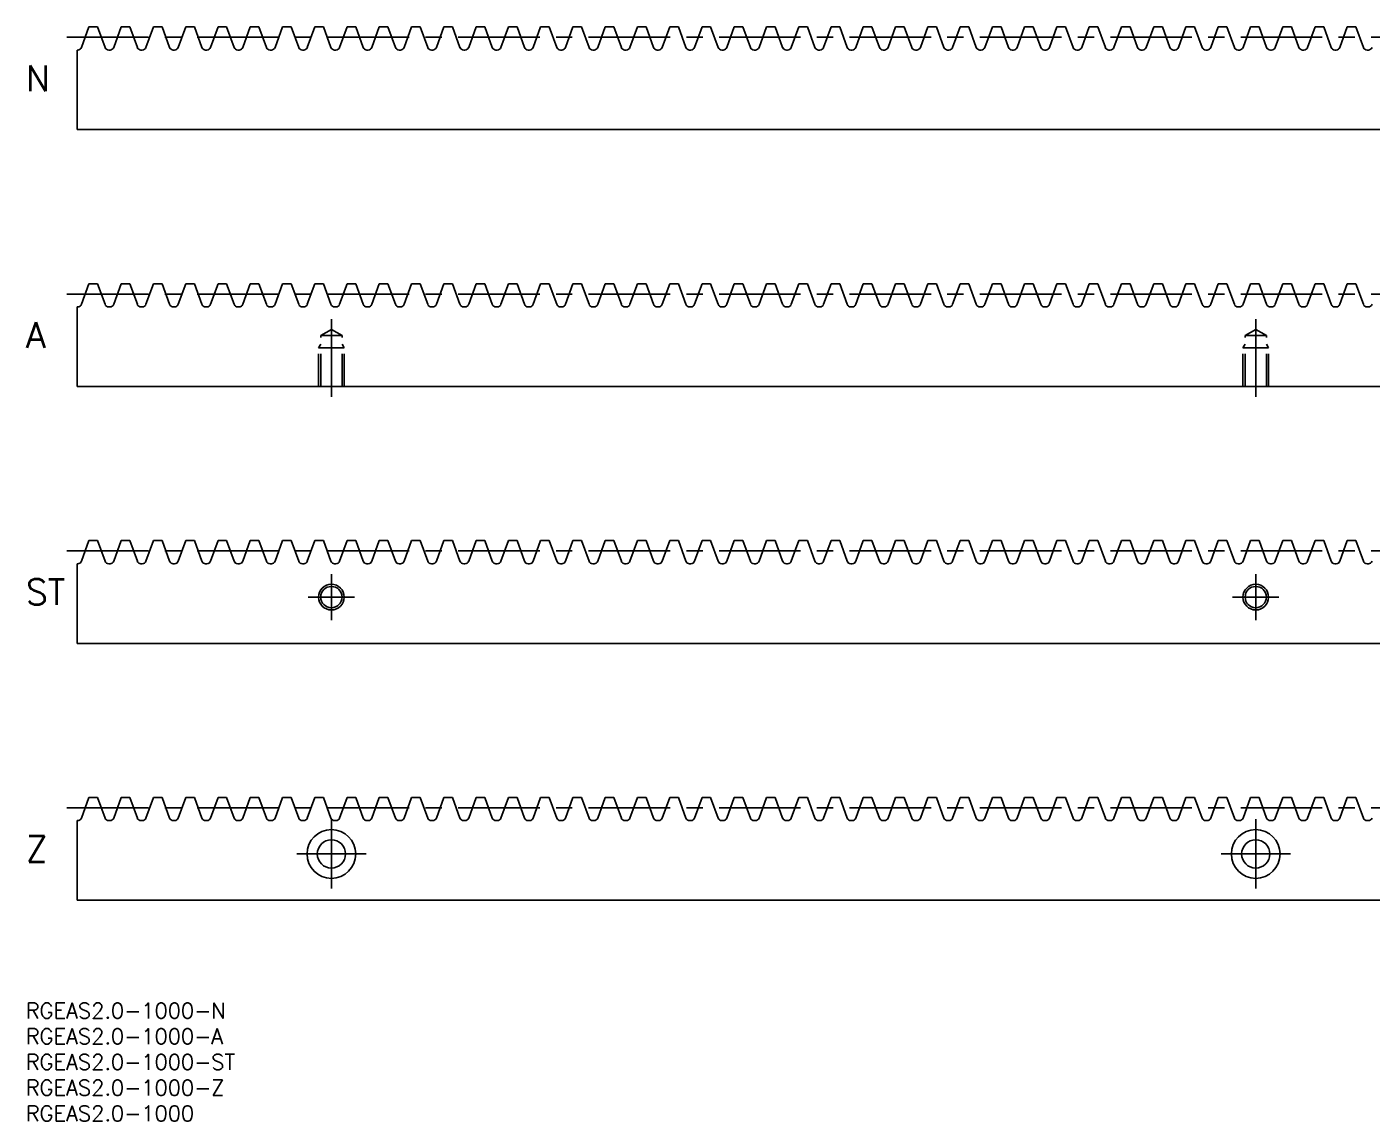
# Model space of a CAD drawing. Extents: x 0 to 1052, y -23 to 190.
# Drawn here: x 0.2 to 262.2, y -23 to 190 of the extents above; entities that cross this region are included whole.
import ezdxf

# ---------------------------------------------------------------- set-up
doc = ezdxf.new("R2010")
doc.units = 0
doc.header["$LTSCALE"] = 0.5
doc.linetypes.add('CENTER', pattern=[50.8, 31.75, -6.35, 6.35, -6.35])
doc.linetypes.add('DASHED', pattern=[19.05, 12.7, -6.35])
for name, color, linetype in [('MSM_CENTER', 1, 'CENTER'), ('MSM_CONTINUOUS', 7, 'CONTINUOUS'), ('MSM_DASHED', 4, 'DASHED'), ('MSM_NARROW', 5, 'CONTINUOUS'), ('MSM_PART_NUMBER', 7, 'CONTINUOUS')]:
    doc.layers.add(name, color=color, linetype=linetype)
doc.styles.get("Standard").update_dxf_attribs({"font": 'txt.shx', "height": 5, "bigfont": 'bigfont.shx'})

# ---------------------------------------------------------------- blocks, each defined once
blk = doc.blocks.new('*U2')
at = {"layer": 'MSM_PART_NUMBER'}
blk.add_text('RGEAS2.0-1000-N', height=3, dxfattribs=at).set_placement((0, -3))
blk = doc.blocks.new('*U3')
at = {"layer": 'MSM_PART_NUMBER'}
blk.add_text('RGEAS2.0-1000-A', height=3, dxfattribs=at).set_placement((0, -8))
blk = doc.blocks.new('*U5')
at = {"layer": 'MSM_PART_NUMBER'}
blk.add_text('Z', height=5, dxfattribs=at).set_placement((0, 27.5))
blk = doc.blocks.new('*U6')
at = {"layer": 'MSM_PART_NUMBER'}
blk.add_text('ST', height=5, dxfattribs=at).set_placement((0, 77.5))
blk = doc.blocks.new('*U7')
at = {"layer": 'MSM_PART_NUMBER'}
blk.add_text('A', height=5, dxfattribs=at).set_placement((0, 127.5))
blk = doc.blocks.new('*U8')
at = {"layer": 'MSM_PART_NUMBER'}
blk.add_text('N', height=5, dxfattribs=at).set_placement((0, 177.5))
blk = doc.blocks.new('*U9')
at = {"layer": 'MSM_PART_NUMBER'}
blk.add_text('RGEAS2.0-1000-ST', height=3, dxfattribs=at).set_placement((0, -13))
blk = doc.blocks.new('*U10')
at = {"layer": 'MSM_PART_NUMBER'}
blk.add_text('RGEAS2.0-1000-Z', height=3, dxfattribs=at).set_placement((0, -18))
blk = doc.blocks.new('*U11')
at = {"layer": 'MSM_PART_NUMBER'}
blk.add_text('RGEAS2.0-1000', height=3, dxfattribs=at).set_placement((0, -23))

msp = doc.modelspace()

# ---------------------------------------------------------------- linework, layer by layer
at = {"layer": 'MSM_CENTER'}
for p, q in [((8, 188), (1011.02, 188)), ((8, 138), (1011.02, 138)), ((59.51, 118), (59.51, 133.09)), ((239.51, 118), (239.51, 133.09)), ((8, 88), (1011.02, 88)), ((59.51, 74.5), (59.51, 83.5)), ((239.51, 74.5), (239.51, 83.5)), ((55.01, 79), (64.01, 79)), ((235.01, 79), (244.01, 79)), ((8, 38), (1011.02, 38)), ((59.51, 35.75), (59.51, 22.25)), ((239.51, 35.75), (239.51, 22.25)), ((66.26, 29), (52.76, 29)), ((246.26, 29), (232.76, 29))]:
    msp.add_line(p, q, dxfattribs=at)
at = {"layer": 'MSM_CONTINUOUS'}
for p, q in [((10.84, 186), (12.29, 190)), ((13.98, 190), (12.29, 190)), ((13.98, 190), (15.44, 186)), ((17.12, 186), (18.58, 190)), ((20.26, 190), (18.58, 190)), ((20.26, 190), (21.72, 186)), ((23.4, 186), (24.86, 190)), ((26.55, 190), (24.86, 190)), ((26.55, 190), (28, 186)), ((29.69, 186), (31.14, 190)), ((32.83, 190), (31.14, 190)), ((32.83, 190), (34.29, 186)), ((35.97, 186), (37.43, 190)), ((39.11, 190), (37.43, 190)), ((39.11, 190), (40.57, 186)), ((42.25, 186), (43.71, 190)), ((45.4, 190), (43.71, 190)), ((45.4, 190), (46.85, 186)), ((48.54, 186), (49.99, 190)), ((51.68, 190), (49.99, 190)), ((51.68, 190), (53.14, 186)), ((54.82, 186), (56.28, 190)), ((57.96, 190), (56.28, 190)), ((57.96, 190), (59.42, 186)), ((61.1, 186), (62.56, 190)), ((64.25, 190), (62.56, 190)), ((64.25, 190), (65.7, 186)), ((67.39, 186), (68.84, 190)), ((70.53, 190), (68.84, 190)), ((70.53, 190), (71.98, 186)), ((73.67, 186), (75.13, 190)), ((76.81, 190), (75.13, 190)), ((76.81, 190), (78.27, 186)), ((79.95, 186), (81.41, 190)), ((83.1, 190), (81.41, 190)), ((83.1, 190), (84.55, 186)), ((86.24, 186), (87.69, 190)), ((89.38, 190), (87.69, 190)), ((89.38, 190), (90.83, 186)), ((92.52, 186), (93.98, 190)), ((95.66, 190), (93.98, 190)), ((95.66, 190), (97.12, 186)), ((98.8, 186), (100.26, 190)), ((101.94, 190), (100.26, 190)), ((101.94, 190), (103.4, 186)), ((105.09, 186), (106.54, 190)), ((108.23, 190), (106.54, 190)), ((108.23, 190), (109.68, 186)), ((111.37, 186), (112.83, 190)), ((114.51, 190), (112.83, 190)), ((114.51, 190), (115.97, 186)), ((117.65, 186), (119.11, 190)), ((120.79, 190), (119.11, 190)), ((120.79, 190), (122.25, 186)), ((123.94, 186), (125.39, 190)), ((127.08, 190), (125.39, 190)), ((127.08, 190), (128.53, 186)), ((130.22, 186), (131.68, 190)), ((133.36, 190), (131.68, 190)), ((133.36, 190), (134.82, 186)), ((136.5, 186), (137.96, 190)), ((139.64, 190), (137.96, 190)), ((139.64, 190), (141.1, 186)), ((142.79, 186), (144.24, 190)), ((145.93, 190), (144.24, 190)), ((145.93, 190), (147.38, 186)), ((149.07, 186), (150.52, 190)), ((152.21, 190), (150.52, 190)), ((152.21, 190), (153.67, 186)), ((155.35, 186), (156.81, 190)), ((158.49, 190), (156.81, 190)), ((158.49, 190), (159.95, 186)), ((161.64, 186), (163.09, 190)), ((164.78, 190), (163.09, 190)), ((164.78, 190), (166.23, 186)), ((167.92, 186), (169.37, 190)), ((171.06, 190), (169.37, 190)), ((171.06, 190), (172.52, 186)), ((174.2, 186), (175.66, 190)), ((177.34, 190), (175.66, 190)), ((177.34, 190), (178.8, 186)), ((180.48, 186), (181.94, 190)), ((183.63, 190), (181.94, 190)), ((183.63, 190), (185.08, 186)), ((186.77, 186), (188.22, 190)), ((189.91, 190), (188.22, 190)), ((189.91, 190), (191.37, 186)), ((193.05, 186), (194.51, 190)), ((196.19, 190), (194.51, 190)), ((196.19, 190), (197.65, 186)), ((199.33, 186), (200.79, 190)), ((202.48, 190), (200.79, 190)), ((202.48, 190), (203.93, 186)), ((205.62, 186), (207.07, 190)), ((208.76, 190), (207.07, 190)), ((208.76, 190), (210.22, 186)), ((211.9, 186), (213.36, 190)), ((215.04, 190), (213.36, 190)), ((215.04, 190), (216.5, 186)), ((218.18, 186), (219.64, 190)), ((221.33, 190), (219.64, 190)), ((221.33, 190), (222.78, 186)), ((224.47, 186), (225.92, 190)), ((227.61, 190), (225.92, 190)), ((227.61, 190), (229.06, 186)), ((230.75, 186), (232.21, 190)), ((233.89, 190), (232.21, 190)), ((233.89, 190), (235.35, 186)), ((237.03, 186), (238.49, 190)), ((240.18, 190), (238.49, 190)), ((240.18, 190), (241.63, 186)), ((243.32, 186), (244.77, 190)), ((246.46, 190), (244.77, 190)), ((246.46, 190), (247.91, 186)), ((249.6, 186), (251.06, 190)), ((252.74, 190), (251.06, 190)), ((252.74, 190), (254.2, 186)), ((255.88, 186), (257.34, 190)), ((259.02, 190), (257.34, 190)), ((259.02, 190), (260.48, 186)), ((10, 185.5), (10.12, 185.5)), ((10, 185.5), (10, 170)), ((16.15, 185.5), (16.41, 185.5)), ((22.43, 185.5), (22.69, 185.5)), ((28.72, 185.5), (28.97, 185.5)), ((35, 185.5), (35.26, 185.5)), ((41.28, 185.5), (41.54, 185.5)), ((47.57, 185.5), (47.82, 185.5)), ((53.85, 185.5), (54.11, 185.5)), ((60.13, 185.5), (60.39, 185.5)), ((66.42, 185.5), (66.67, 185.5)), ((72.7, 185.5), (72.96, 185.5)), ((78.98, 185.5), (79.24, 185.5)), ((85.27, 185.5), (85.52, 185.5)), ((91.55, 185.5), (91.81, 185.5)), ((97.83, 185.5), (98.09, 185.5)), ((104.11, 185.5), (104.37, 185.5)), ((110.4, 185.5), (110.66, 185.5)), ((116.68, 185.5), (116.94, 185.5)), ((122.96, 185.5), (123.22, 185.5)), ((129.25, 185.5), (129.51, 185.5)), ((135.53, 185.5), (135.79, 185.5)), ((141.81, 185.5), (142.07, 185.5)), ((148.1, 185.5), (148.35, 185.5)), ((154.38, 185.5), (154.64, 185.5)), ((160.66, 185.5), (160.92, 185.5)), ((166.95, 185.5), (167.2, 185.5)), ((173.23, 185.5), (173.49, 185.5)), ((179.51, 185.5), (179.77, 185.5)), ((185.8, 185.5), (186.05, 185.5)), ((192.08, 185.5), (192.34, 185.5)), ((198.36, 185.5), (198.62, 185.5)), ((204.65, 185.5), (204.9, 185.5)), ((210.93, 185.5), (211.19, 185.5)), ((217.21, 185.5), (217.47, 185.5)), ((223.5, 185.5), (223.75, 185.5)), ((229.78, 185.5), (230.04, 185.5)), ((236.06, 185.5), (236.32, 185.5)), ((242.35, 185.5), (242.6, 185.5)), ((248.63, 185.5), (248.89, 185.5)), ((254.91, 185.5), (255.17, 185.5)), ((261.19, 185.5), (261.45, 185.5)), ((10, 170), (1009.02, 170)), ((10.84, 136), (12.29, 140)), ((13.98, 140), (12.29, 140)), ((13.98, 140), (15.44, 136)), ((17.12, 136), (18.58, 140)), ((20.26, 140), (18.58, 140)), ((20.26, 140), (21.72, 136)), ((23.4, 136), (24.86, 140)), ((26.55, 140), (24.86, 140)), ((26.55, 140), (28, 136)), ((29.69, 136), (31.14, 140)), ((32.83, 140), (31.14, 140)), ((32.83, 140), (34.29, 136)), ((35.97, 136), (37.43, 140)), ((39.11, 140), (37.43, 140)), ((39.11, 140), (40.57, 136)), ((42.25, 136), (43.71, 140)), ((45.4, 140), (43.71, 140)), ((45.4, 140), (46.85, 136)), ((48.54, 136), (49.99, 140)), ((51.68, 140), (49.99, 140)), ((51.68, 140), (53.14, 136)), ((54.82, 136), (56.28, 140)), ((57.96, 140), (56.28, 140)), ((57.96, 140), (59.42, 136)), ((61.1, 136), (62.56, 140)), ((64.25, 140), (62.56, 140)), ((64.25, 140), (65.7, 136)), ((67.39, 136), (68.84, 140)), ((70.53, 140), (68.84, 140)), ((70.53, 140), (71.98, 136)), ((73.67, 136), (75.13, 140)), ((76.81, 140), (75.13, 140)), ((76.81, 140), (78.27, 136)), ((79.95, 136), (81.41, 140)), ((83.1, 140), (81.41, 140)), ((83.1, 140), (84.55, 136)), ((86.24, 136), (87.69, 140)), ((89.38, 140), (87.69, 140)), ((89.38, 140), (90.83, 136)), ((92.52, 136), (93.98, 140)), ((95.66, 140), (93.98, 140)), ((95.66, 140), (97.12, 136)), ((98.8, 136), (100.26, 140)), ((101.94, 140), (100.26, 140)), ((101.94, 140), (103.4, 136)), ((105.09, 136), (106.54, 140)), ((108.23, 140), (106.54, 140)), ((108.23, 140), (109.68, 136)), ((111.37, 136), (112.83, 140)), ((114.51, 140), (112.83, 140)), ((114.51, 140), (115.97, 136)), ((117.65, 136), (119.11, 140)), ((120.79, 140), (119.11, 140)), ((120.79, 140), (122.25, 136)), ((123.94, 136), (125.39, 140)), ((127.08, 140), (125.39, 140)), ((127.08, 140), (128.53, 136)), ((130.22, 136), (131.68, 140)), ((133.36, 140), (131.68, 140)), ((133.36, 140), (134.82, 136)), ((136.5, 136), (137.96, 140)), ((139.64, 140), (137.96, 140)), ((139.64, 140), (141.1, 136)), ((142.79, 136), (144.24, 140)), ((145.93, 140), (144.24, 140)), ((145.93, 140), (147.38, 136)), ((149.07, 136), (150.52, 140)), ((152.21, 140), (150.52, 140)), ((152.21, 140), (153.67, 136)), ((155.35, 136), (156.81, 140)), ((158.49, 140), (156.81, 140)), ((158.49, 140), (159.95, 136)), ((161.64, 136), (163.09, 140)), ((164.78, 140), (163.09, 140)), ((164.78, 140), (166.23, 136)), ((167.92, 136), (169.37, 140)), ((171.06, 140), (169.37, 140)), ((171.06, 140), (172.52, 136)), ((174.2, 136), (175.66, 140)), ((177.34, 140), (175.66, 140)), ((177.34, 140), (178.8, 136)), ((180.48, 136), (181.94, 140)), ((183.63, 140), (181.94, 140)), ((183.63, 140), (185.08, 136)), ((186.77, 136), (188.22, 140)), ((189.91, 140), (188.22, 140)), ((189.91, 140), (191.37, 136)), ((193.05, 136), (194.51, 140)), ((196.19, 140), (194.51, 140)), ((196.19, 140), (197.65, 136)), ((199.33, 136), (200.79, 140)), ((202.48, 140), (200.79, 140)), ((202.48, 140), (203.93, 136)), ((205.62, 136), (207.07, 140)), ((208.76, 140), (207.07, 140)), ((208.76, 140), (210.22, 136)), ((211.9, 136), (213.36, 140)), ((215.04, 140), (213.36, 140)), ((215.04, 140), (216.5, 136)), ((218.18, 136), (219.64, 140)), ((221.33, 140), (219.64, 140)), ((221.33, 140), (222.78, 136)), ((224.47, 136), (225.92, 140)), ((227.61, 140), (225.92, 140)), ((227.61, 140), (229.06, 136)), ((230.75, 136), (232.21, 140)), ((233.89, 140), (232.21, 140)), ((233.89, 140), (235.35, 136)), ((237.03, 136), (238.49, 140)), ((240.18, 140), (238.49, 140)), ((240.18, 140), (241.63, 136)), ((243.32, 136), (244.77, 140)), ((246.46, 140), (244.77, 140)), ((246.46, 140), (247.91, 136)), ((249.6, 136), (251.06, 140)), ((252.74, 140), (251.06, 140)), ((252.74, 140), (254.2, 136)), ((255.88, 136), (257.34, 140)), ((259.02, 140), (257.34, 140)), ((259.02, 140), (260.48, 136)), ((10, 135.5), (10.12, 135.5)), ((10, 135.5), (10, 120)), ((16.15, 135.5), (16.41, 135.5)), ((22.43, 135.5), (22.69, 135.5)), ((28.72, 135.5), (28.97, 135.5)), ((35, 135.5), (35.26, 135.5)), ((41.28, 135.5), (41.54, 135.5)), ((47.57, 135.5), (47.82, 135.5)), ((53.85, 135.5), (54.11, 135.5)), ((60.13, 135.5), (60.39, 135.5)), ((66.42, 135.5), (66.67, 135.5)), ((72.7, 135.5), (72.96, 135.5)), ((78.98, 135.5), (79.24, 135.5)), ((85.27, 135.5), (85.52, 135.5)), ((91.55, 135.5), (91.81, 135.5)), ((97.83, 135.5), (98.09, 135.5)), ((104.11, 135.5), (104.37, 135.5)), ((110.4, 135.5), (110.66, 135.5)), ((116.68, 135.5), (116.94, 135.5)), ((122.96, 135.5), (123.22, 135.5)), ((129.25, 135.5), (129.51, 135.5)), ((135.53, 135.5), (135.79, 135.5)), ((141.81, 135.5), (142.07, 135.5)), ((148.1, 135.5), (148.35, 135.5)), ((154.38, 135.5), (154.64, 135.5)), ((160.66, 135.5), (160.92, 135.5)), ((166.95, 135.5), (167.2, 135.5)), ((173.23, 135.5), (173.49, 135.5)), ((179.51, 135.5), (179.77, 135.5)), ((185.8, 135.5), (186.05, 135.5)), ((192.08, 135.5), (192.34, 135.5)), ((198.36, 135.5), (198.62, 135.5)), ((204.65, 135.5), (204.9, 135.5)), ((210.93, 135.5), (211.19, 135.5)), ((217.21, 135.5), (217.47, 135.5)), ((223.5, 135.5), (223.75, 135.5)), ((229.78, 135.5), (230.04, 135.5)), ((236.06, 135.5), (236.32, 135.5)), ((242.35, 135.5), (242.6, 135.5)), ((248.63, 135.5), (248.89, 135.5)), ((254.91, 135.5), (255.17, 135.5)), ((261.19, 135.5), (261.45, 135.5)), ((10, 120), (1009.02, 120)), ((10.84, 86), (12.29, 90)), ((13.98, 90), (12.29, 90)), ((13.98, 90), (15.44, 86)), ((17.12, 86), (18.58, 90)), ((20.26, 90), (18.58, 90)), ((20.26, 90), (21.72, 86)), ((23.4, 86), (24.86, 90)), ((26.55, 90), (24.86, 90)), ((26.55, 90), (28, 86)), ((29.69, 86), (31.14, 90)), ((32.83, 90), (31.14, 90)), ((32.83, 90), (34.29, 86)), ((35.97, 86), (37.43, 90)), ((39.11, 90), (37.43, 90)), ((39.11, 90), (40.57, 86)), ((42.25, 86), (43.71, 90)), ((45.4, 90), (43.71, 90)), ((45.4, 90), (46.85, 86)), ((48.54, 86), (49.99, 90)), ((51.68, 90), (49.99, 90)), ((51.68, 90), (53.14, 86)), ((54.82, 86), (56.28, 90)), ((57.96, 90), (56.28, 90)), ((57.96, 90), (59.42, 86)), ((61.1, 86), (62.56, 90)), ((64.25, 90), (62.56, 90)), ((64.25, 90), (65.7, 86)), ((67.39, 86), (68.84, 90)), ((70.53, 90), (68.84, 90)), ((70.53, 90), (71.98, 86)), ((73.67, 86), (75.13, 90)), ((76.81, 90), (75.13, 90)), ((76.81, 90), (78.27, 86)), ((79.95, 86), (81.41, 90)), ((83.1, 90), (81.41, 90)), ((83.1, 90), (84.55, 86)), ((86.24, 86), (87.69, 90)), ((89.38, 90), (87.69, 90)), ((89.38, 90), (90.83, 86)), ((92.52, 86), (93.98, 90)), ((95.66, 90), (93.98, 90)), ((95.66, 90), (97.12, 86)), ((98.8, 86), (100.26, 90)), ((101.94, 90), (100.26, 90)), ((101.94, 90), (103.4, 86)), ((105.09, 86), (106.54, 90)), ((108.23, 90), (106.54, 90)), ((108.23, 90), (109.68, 86)), ((111.37, 86), (112.83, 90)), ((114.51, 90), (112.83, 90)), ((114.51, 90), (115.97, 86)), ((117.65, 86), (119.11, 90)), ((120.79, 90), (119.11, 90)), ((120.79, 90), (122.25, 86)), ((123.94, 86), (125.39, 90)), ((127.08, 90), (125.39, 90)), ((127.08, 90), (128.53, 86)), ((130.22, 86), (131.68, 90)), ((133.36, 90), (131.68, 90)), ((133.36, 90), (134.82, 86)), ((136.5, 86), (137.96, 90)), ((139.64, 90), (137.96, 90)), ((139.64, 90), (141.1, 86)), ((142.79, 86), (144.24, 90)), ((145.93, 90), (144.24, 90)), ((145.93, 90), (147.38, 86)), ((149.07, 86), (150.52, 90)), ((152.21, 90), (150.52, 90)), ((152.21, 90), (153.67, 86)), ((155.35, 86), (156.81, 90)), ((158.49, 90), (156.81, 90)), ((158.49, 90), (159.95, 86)), ((161.64, 86), (163.09, 90)), ((164.78, 90), (163.09, 90)), ((164.78, 90), (166.23, 86)), ((167.92, 86), (169.37, 90)), ((171.06, 90), (169.37, 90)), ((171.06, 90), (172.52, 86)), ((174.2, 86), (175.66, 90)), ((177.34, 90), (175.66, 90)), ((177.34, 90), (178.8, 86)), ((180.48, 86), (181.94, 90)), ((183.63, 90), (181.94, 90)), ((183.63, 90), (185.08, 86)), ((186.77, 86), (188.22, 90)), ((189.91, 90), (188.22, 90)), ((189.91, 90), (191.37, 86)), ((193.05, 86), (194.51, 90)), ((196.19, 90), (194.51, 90)), ((196.19, 90), (197.65, 86)), ((199.33, 86), (200.79, 90)), ((202.48, 90), (200.79, 90)), ((202.48, 90), (203.93, 86)), ((205.62, 86), (207.07, 90)), ((208.76, 90), (207.07, 90)), ((208.76, 90), (210.22, 86)), ((211.9, 86), (213.36, 90)), ((215.04, 90), (213.36, 90)), ((215.04, 90), (216.5, 86)), ((218.18, 86), (219.64, 90)), ((221.33, 90), (219.64, 90)), ((221.33, 90), (222.78, 86)), ((224.47, 86), (225.92, 90)), ((227.61, 90), (225.92, 90)), ((227.61, 90), (229.06, 86)), ((230.75, 86), (232.21, 90)), ((233.89, 90), (232.21, 90)), ((233.89, 90), (235.35, 86)), ((237.03, 86), (238.49, 90)), ((240.18, 90), (238.49, 90)), ((240.18, 90), (241.63, 86)), ((243.32, 86), (244.77, 90)), ((246.46, 90), (244.77, 90)), ((246.46, 90), (247.91, 86)), ((249.6, 86), (251.06, 90)), ((252.74, 90), (251.06, 90)), ((252.74, 90), (254.2, 86)), ((255.88, 86), (257.34, 90)), ((259.02, 90), (257.34, 90)), ((259.02, 90), (260.48, 86)), ((10, 85.5), (10.12, 85.5)), ((10, 85.5), (10, 70)), ((16.15, 85.5), (16.41, 85.5)), ((22.43, 85.5), (22.69, 85.5)), ((28.72, 85.5), (28.97, 85.5)), ((35, 85.5), (35.26, 85.5)), ((41.28, 85.5), (41.54, 85.5)), ((47.57, 85.5), (47.82, 85.5)), ((53.85, 85.5), (54.11, 85.5)), ((60.13, 85.5), (60.39, 85.5)), ((66.42, 85.5), (66.67, 85.5)), ((72.7, 85.5), (72.96, 85.5)), ((78.98, 85.5), (79.24, 85.5)), ((85.27, 85.5), (85.52, 85.5)), ((91.55, 85.5), (91.81, 85.5)), ((97.83, 85.5), (98.09, 85.5)), ((104.11, 85.5), (104.37, 85.5)), ((110.4, 85.5), (110.66, 85.5)), ((116.68, 85.5), (116.94, 85.5)), ((122.96, 85.5), (123.22, 85.5)), ((129.25, 85.5), (129.51, 85.5)), ((135.53, 85.5), (135.79, 85.5)), ((141.81, 85.5), (142.07, 85.5)), ((148.1, 85.5), (148.35, 85.5)), ((154.38, 85.5), (154.64, 85.5)), ((160.66, 85.5), (160.92, 85.5)), ((166.95, 85.5), (167.2, 85.5)), ((173.23, 85.5), (173.49, 85.5)), ((179.51, 85.5), (179.77, 85.5)), ((185.8, 85.5), (186.05, 85.5)), ((192.08, 85.5), (192.34, 85.5)), ((198.36, 85.5), (198.62, 85.5)), ((204.65, 85.5), (204.9, 85.5)), ((210.93, 85.5), (211.19, 85.5)), ((217.21, 85.5), (217.47, 85.5)), ((223.5, 85.5), (223.75, 85.5)), ((229.78, 85.5), (230.04, 85.5)), ((236.06, 85.5), (236.32, 85.5)), ((242.35, 85.5), (242.6, 85.5)), ((248.63, 85.5), (248.89, 85.5)), ((254.91, 85.5), (255.17, 85.5)), ((261.19, 85.5), (261.45, 85.5)), ((10, 70), (1009.02, 70)), ((10.84, 36), (12.29, 40)), ((13.98, 40), (12.29, 40)), ((13.98, 40), (15.44, 36)), ((17.12, 36), (18.58, 40)), ((20.26, 40), (18.58, 40)), ((20.26, 40), (21.72, 36)), ((23.4, 36), (24.86, 40)), ((26.55, 40), (24.86, 40)), ((26.55, 40), (28, 36)), ((29.69, 36), (31.14, 40)), ((32.83, 40), (31.14, 40)), ((32.83, 40), (34.29, 36)), ((35.97, 36), (37.43, 40)), ((39.11, 40), (37.43, 40)), ((39.11, 40), (40.57, 36)), ((42.25, 36), (43.71, 40)), ((45.4, 40), (43.71, 40)), ((45.4, 40), (46.85, 36)), ((48.54, 36), (49.99, 40)), ((51.68, 40), (49.99, 40)), ((51.68, 40), (53.14, 36)), ((54.82, 36), (56.28, 40)), ((57.96, 40), (56.28, 40)), ((57.96, 40), (59.42, 36)), ((61.1, 36), (62.56, 40)), ((64.25, 40), (62.56, 40)), ((64.25, 40), (65.7, 36)), ((67.39, 36), (68.84, 40)), ((70.53, 40), (68.84, 40)), ((70.53, 40), (71.98, 36)), ((73.67, 36), (75.13, 40)), ((76.81, 40), (75.13, 40)), ((76.81, 40), (78.27, 36)), ((79.95, 36), (81.41, 40)), ((83.1, 40), (81.41, 40)), ((83.1, 40), (84.55, 36)), ((86.24, 36), (87.69, 40)), ((89.38, 40), (87.69, 40)), ((89.38, 40), (90.83, 36)), ((92.52, 36), (93.98, 40)), ((95.66, 40), (93.98, 40)), ((95.66, 40), (97.12, 36)), ((98.8, 36), (100.26, 40)), ((101.94, 40), (100.26, 40)), ((101.94, 40), (103.4, 36)), ((105.09, 36), (106.54, 40)), ((108.23, 40), (106.54, 40)), ((108.23, 40), (109.68, 36)), ((111.37, 36), (112.83, 40)), ((114.51, 40), (112.83, 40)), ((114.51, 40), (115.97, 36)), ((117.65, 36), (119.11, 40)), ((120.79, 40), (119.11, 40)), ((120.79, 40), (122.25, 36)), ((123.94, 36), (125.39, 40)), ((127.08, 40), (125.39, 40)), ((127.08, 40), (128.53, 36)), ((130.22, 36), (131.68, 40)), ((133.36, 40), (131.68, 40)), ((133.36, 40), (134.82, 36)), ((136.5, 36), (137.96, 40)), ((139.64, 40), (137.96, 40)), ((139.64, 40), (141.1, 36)), ((142.79, 36), (144.24, 40)), ((145.93, 40), (144.24, 40)), ((145.93, 40), (147.38, 36)), ((149.07, 36), (150.52, 40)), ((152.21, 40), (150.52, 40)), ((152.21, 40), (153.67, 36)), ((155.35, 36), (156.81, 40)), ((158.49, 40), (156.81, 40)), ((158.49, 40), (159.95, 36)), ((161.64, 36), (163.09, 40)), ((164.78, 40), (163.09, 40)), ((164.78, 40), (166.23, 36)), ((167.92, 36), (169.37, 40)), ((171.06, 40), (169.37, 40)), ((171.06, 40), (172.52, 36)), ((174.2, 36), (175.66, 40)), ((177.34, 40), (175.66, 40)), ((177.34, 40), (178.8, 36)), ((180.48, 36), (181.94, 40)), ((183.63, 40), (181.94, 40)), ((183.63, 40), (185.08, 36)), ((186.77, 36), (188.22, 40)), ((189.91, 40), (188.22, 40)), ((189.91, 40), (191.37, 36)), ((193.05, 36), (194.51, 40)), ((196.19, 40), (194.51, 40)), ((196.19, 40), (197.65, 36)), ((199.33, 36), (200.79, 40)), ((202.48, 40), (200.79, 40)), ((202.48, 40), (203.93, 36)), ((205.62, 36), (207.07, 40)), ((208.76, 40), (207.07, 40)), ((208.76, 40), (210.22, 36)), ((211.9, 36), (213.36, 40)), ((215.04, 40), (213.36, 40)), ((215.04, 40), (216.5, 36)), ((218.18, 36), (219.64, 40)), ((221.33, 40), (219.64, 40)), ((221.33, 40), (222.78, 36)), ((224.47, 36), (225.92, 40)), ((227.61, 40), (225.92, 40)), ((227.61, 40), (229.06, 36)), ((230.75, 36), (232.21, 40)), ((233.89, 40), (232.21, 40)), ((233.89, 40), (235.35, 36)), ((237.03, 36), (238.49, 40)), ((240.18, 40), (238.49, 40)), ((240.18, 40), (241.63, 36)), ((243.32, 36), (244.77, 40)), ((246.46, 40), (244.77, 40)), ((246.46, 40), (247.91, 36)), ((249.6, 36), (251.06, 40)), ((252.74, 40), (251.06, 40)), ((252.74, 40), (254.2, 36)), ((255.88, 36), (257.34, 40)), ((259.02, 40), (257.34, 40)), ((259.02, 40), (260.48, 36)), ((10, 35.5), (10.12, 35.5)), ((10, 35.5), (10, 20)), ((16.15, 35.5), (16.41, 35.5)), ((22.43, 35.5), (22.69, 35.5)), ((28.72, 35.5), (28.97, 35.5)), ((35, 35.5), (35.26, 35.5)), ((41.28, 35.5), (41.54, 35.5)), ((47.57, 35.5), (47.82, 35.5)), ((53.85, 35.5), (54.11, 35.5)), ((60.13, 35.5), (60.39, 35.5)), ((66.42, 35.5), (66.67, 35.5)), ((72.7, 35.5), (72.96, 35.5)), ((78.98, 35.5), (79.24, 35.5)), ((85.27, 35.5), (85.52, 35.5)), ((91.55, 35.5), (91.81, 35.5)), ((97.83, 35.5), (98.09, 35.5)), ((104.11, 35.5), (104.37, 35.5)), ((110.4, 35.5), (110.66, 35.5)), ((116.68, 35.5), (116.94, 35.5)), ((122.96, 35.5), (123.22, 35.5)), ((129.25, 35.5), (129.51, 35.5)), ((135.53, 35.5), (135.79, 35.5)), ((141.81, 35.5), (142.07, 35.5)), ((148.1, 35.5), (148.35, 35.5)), ((154.38, 35.5), (154.64, 35.5)), ((160.66, 35.5), (160.92, 35.5)), ((166.95, 35.5), (167.2, 35.5)), ((173.23, 35.5), (173.49, 35.5)), ((179.51, 35.5), (179.77, 35.5)), ((185.8, 35.5), (186.05, 35.5)), ((192.08, 35.5), (192.34, 35.5)), ((198.36, 35.5), (198.62, 35.5)), ((204.65, 35.5), (204.9, 35.5)), ((210.93, 35.5), (211.19, 35.5)), ((217.21, 35.5), (217.47, 35.5)), ((223.5, 35.5), (223.75, 35.5)), ((229.78, 35.5), (230.04, 35.5)), ((236.06, 35.5), (236.32, 35.5)), ((242.35, 35.5), (242.6, 35.5)), ((248.63, 35.5), (248.89, 35.5)), ((254.91, 35.5), (255.17, 35.5)), ((261.19, 35.5), (261.45, 35.5)), ((10, 20), (1009.02, 20))]:
    msp.add_line(p, q, dxfattribs=at)
for centre, radius in [((59.51, 79), 2.07), ((239.51, 79), 2.07), ((59.51, 29), 4.75), ((59.51, 29), 2.75), ((239.51, 29), 4.75), ((239.51, 29), 2.75)]:
    msp.add_circle(centre, radius, dxfattribs=at)
for centre, start, end in [((10.12, 186.26), 270, 340), ((16.15, 186.26), 200, 270), ((16.41, 186.26), 270, 340), ((22.43, 186.26), 200, 270), ((22.69, 186.26), 270, 340), ((28.72, 186.26), 200, 270), ((28.97, 186.26), 270, 340), ((35, 186.26), 200, 270), ((35.26, 186.26), 270, 340), ((41.28, 186.26), 200, 270), ((41.54, 186.26), 270, 340), ((47.57, 186.26), 200, 270), ((47.82, 186.26), 270, 340), ((53.85, 186.26), 200, 270), ((54.11, 186.26), 270, 340), ((60.13, 186.26), 200, 270), ((60.39, 186.26), 270, 340), ((66.42, 186.26), 200, 270), ((66.67, 186.26), 270, 340), ((72.7, 186.26), 200, 270), ((72.96, 186.26), 270, 340), ((78.98, 186.26), 200, 270), ((79.24, 186.26), 270, 340), ((85.27, 186.26), 200, 270), ((85.52, 186.26), 270, 340), ((91.55, 186.26), 200, 270), ((91.81, 186.26), 270, 340), ((97.83, 186.26), 200, 270), ((98.09, 186.26), 270, 340), ((104.11, 186.26), 200, 270), ((104.37, 186.26), 270, 340), ((110.4, 186.26), 200, 270), ((110.66, 186.26), 270, 340), ((116.68, 186.26), 200, 270), ((116.94, 186.26), 270, 340), ((122.96, 186.26), 200, 270), ((123.22, 186.26), 270, 340), ((129.25, 186.26), 200, 270), ((129.51, 186.26), 270, 340), ((135.53, 186.26), 200, 270), ((135.79, 186.26), 270, 340), ((141.81, 186.26), 200, 270), ((142.07, 186.26), 270, 340), ((148.1, 186.26), 200, 270), ((148.35, 186.26), 270, 340), ((154.38, 186.26), 200, 270), ((154.64, 186.26), 270, 340), ((160.66, 186.26), 200, 270), ((160.92, 186.26), 270, 340), ((166.95, 186.26), 200, 270), ((167.2, 186.26), 270, 340), ((173.23, 186.26), 200, 270), ((173.49, 186.26), 270, 340), ((179.51, 186.26), 200, 270), ((179.77, 186.26), 270, 340), ((185.8, 186.26), 200, 270), ((186.05, 186.26), 270, 340), ((192.08, 186.26), 200, 270), ((192.34, 186.26), 270, 340), ((198.36, 186.26), 200, 270), ((198.62, 186.26), 270, 340), ((204.65, 186.26), 200, 270), ((204.9, 186.26), 270, 340), ((210.93, 186.26), 200, 270), ((211.19, 186.26), 270, 340), ((217.21, 186.26), 200, 270), ((217.47, 186.26), 270, 340), ((223.5, 186.26), 200, 270), ((223.75, 186.26), 270, 340), ((229.78, 186.26), 200, 270), ((230.04, 186.26), 270, 340), ((236.06, 186.26), 200, 270), ((236.32, 186.26), 270, 340), ((242.35, 186.26), 200, 270), ((242.6, 186.26), 270, 340), ((248.63, 186.26), 200, 270), ((248.89, 186.26), 270, 340), ((254.91, 186.26), 200, 270), ((255.17, 186.26), 270, 340), ((261.19, 186.26), 200, 270), ((261.45, 186.26), 270, 340), ((10.12, 136.26), 270, 340), ((16.15, 136.26), 200, 270), ((16.41, 136.26), 270, 340), ((22.43, 136.26), 200, 270), ((22.69, 136.26), 270, 340), ((28.72, 136.26), 200, 270), ((28.97, 136.26), 270, 340), ((35, 136.26), 200, 270), ((35.26, 136.26), 270, 340), ((41.28, 136.26), 200, 270), ((41.54, 136.26), 270, 340), ((47.57, 136.26), 200, 270), ((47.82, 136.26), 270, 340), ((53.85, 136.26), 200, 270), ((54.11, 136.26), 270, 340), ((60.13, 136.26), 200, 270), ((60.39, 136.26), 270, 340), ((66.42, 136.26), 200, 270), ((66.67, 136.26), 270, 340), ((72.7, 136.26), 200, 270), ((72.96, 136.26), 270, 340), ((78.98, 136.26), 200, 270), ((79.24, 136.26), 270, 340), ((85.27, 136.26), 200, 270), ((85.52, 136.26), 270, 340), ((91.55, 136.26), 200, 270), ((91.81, 136.26), 270, 340), ((97.83, 136.26), 200, 270), ((98.09, 136.26), 270, 340), ((104.11, 136.26), 200, 270), ((104.37, 136.26), 270, 340), ((110.4, 136.26), 200, 270), ((110.66, 136.26), 270, 340), ((116.68, 136.26), 200, 270), ((116.94, 136.26), 270, 340), ((122.96, 136.26), 200, 270), ((123.22, 136.26), 270, 340), ((129.25, 136.26), 200, 270), ((129.51, 136.26), 270, 340), ((135.53, 136.26), 200, 270), ((135.79, 136.26), 270, 340), ((141.81, 136.26), 200, 270), ((142.07, 136.26), 270, 340), ((148.1, 136.26), 200, 270), ((148.35, 136.26), 270, 340), ((154.38, 136.26), 200, 270), ((154.64, 136.26), 270, 340), ((160.66, 136.26), 200, 270), ((160.92, 136.26), 270, 340), ((166.95, 136.26), 200, 270), ((167.2, 136.26), 270, 340), ((173.23, 136.26), 200, 270), ((173.49, 136.26), 270, 340), ((179.51, 136.26), 200, 270), ((179.77, 136.26), 270, 340), ((185.8, 136.26), 200, 270), ((186.05, 136.26), 270, 340), ((192.08, 136.26), 200, 270), ((192.34, 136.26), 270, 340), ((198.36, 136.26), 200, 270), ((198.62, 136.26), 270, 340), ((204.65, 136.26), 200, 270), ((204.9, 136.26), 270, 340), ((210.93, 136.26), 200, 270), ((211.19, 136.26), 270, 340), ((217.21, 136.26), 200, 270), ((217.47, 136.26), 270, 340), ((223.5, 136.26), 200, 270), ((223.75, 136.26), 270, 340), ((229.78, 136.26), 200, 270), ((230.04, 136.26), 270, 340), ((236.06, 136.26), 200, 270), ((236.32, 136.26), 270, 340), ((242.35, 136.26), 200, 270), ((242.6, 136.26), 270, 340), ((248.63, 136.26), 200, 270), ((248.89, 136.26), 270, 340), ((254.91, 136.26), 200, 270), ((255.17, 136.26), 270, 340), ((261.19, 136.26), 200, 270), ((261.45, 136.26), 270, 340), ((10.12, 86.26), 270, 340), ((16.15, 86.26), 200, 270), ((16.41, 86.26), 270, 340), ((22.43, 86.26), 200, 270), ((22.69, 86.26), 270, 340), ((28.72, 86.26), 200, 270), ((28.97, 86.26), 270, 340), ((35, 86.26), 200, 270), ((35.26, 86.26), 270, 340), ((41.28, 86.26), 200, 270), ((41.54, 86.26), 270, 340), ((47.57, 86.26), 200, 270), ((47.82, 86.26), 270, 340), ((53.85, 86.26), 200, 270), ((54.11, 86.26), 270, 340), ((60.13, 86.26), 200, 270), ((60.39, 86.26), 270, 340), ((66.42, 86.26), 200, 270), ((66.67, 86.26), 270, 340), ((72.7, 86.26), 200, 270), ((72.96, 86.26), 270, 340), ((78.98, 86.26), 200, 270), ((79.24, 86.26), 270, 340), ((85.27, 86.26), 200, 270), ((85.52, 86.26), 270, 340), ((91.55, 86.26), 200, 270), ((91.81, 86.26), 270, 340), ((97.83, 86.26), 200, 270), ((98.09, 86.26), 270, 340), ((104.11, 86.26), 200, 270), ((104.37, 86.26), 270, 340), ((110.4, 86.26), 200, 270), ((110.66, 86.26), 270, 340), ((116.68, 86.26), 200, 270), ((116.94, 86.26), 270, 340), ((122.96, 86.26), 200, 270), ((123.22, 86.26), 270, 340), ((129.25, 86.26), 200, 270), ((129.51, 86.26), 270, 340), ((135.53, 86.26), 200, 270), ((135.79, 86.26), 270, 340), ((141.81, 86.26), 200, 270), ((142.07, 86.26), 270, 340), ((148.1, 86.26), 200, 270), ((148.35, 86.26), 270, 340), ((154.38, 86.26), 200, 270), ((154.64, 86.26), 270, 340), ((160.66, 86.26), 200, 270), ((160.92, 86.26), 270, 340), ((166.95, 86.26), 200, 270), ((167.2, 86.26), 270, 340), ((173.23, 86.26), 200, 270), ((173.49, 86.26), 270, 340), ((179.51, 86.26), 200, 270), ((179.77, 86.26), 270, 340), ((185.8, 86.26), 200, 270), ((186.05, 86.26), 270, 340), ((192.08, 86.26), 200, 270), ((192.34, 86.26), 270, 340), ((198.36, 86.26), 200, 270), ((198.62, 86.26), 270, 340), ((204.65, 86.26), 200, 270), ((204.9, 86.26), 270, 340), ((210.93, 86.26), 200, 270), ((211.19, 86.26), 270, 340), ((217.21, 86.26), 200, 270), ((217.47, 86.26), 270, 340), ((223.5, 86.26), 200, 270), ((223.75, 86.26), 270, 340), ((229.78, 86.26), 200, 270), ((230.04, 86.26), 270, 340), ((236.06, 86.26), 200, 270), ((236.32, 86.26), 270, 340), ((242.35, 86.26), 200, 270), ((242.6, 86.26), 270, 340), ((248.63, 86.26), 200, 270), ((248.89, 86.26), 270, 340), ((254.91, 86.26), 200, 270), ((255.17, 86.26), 270, 340), ((261.19, 86.26), 200, 270), ((261.45, 86.26), 270, 340), ((10.12, 36.26), 270, 340), ((16.15, 36.26), 200, 270), ((16.41, 36.26), 270, 340), ((22.43, 36.26), 200, 270), ((22.69, 36.26), 270, 340), ((28.72, 36.26), 200, 270), ((28.97, 36.26), 270, 340), ((35, 36.26), 200, 270), ((35.26, 36.26), 270, 340), ((41.28, 36.26), 200, 270), ((41.54, 36.26), 270, 340), ((47.57, 36.26), 200, 270), ((47.82, 36.26), 270, 340), ((53.85, 36.26), 200, 270), ((54.11, 36.26), 270, 340), ((60.13, 36.26), 200, 270), ((60.39, 36.26), 270, 340), ((66.42, 36.26), 200, 270), ((66.67, 36.26), 270, 340), ((72.7, 36.26), 200, 270), ((72.96, 36.26), 270, 340), ((78.98, 36.26), 200, 270), ((79.24, 36.26), 270, 340), ((85.27, 36.26), 200, 270), ((85.52, 36.26), 270, 340), ((91.55, 36.26), 200, 270), ((91.81, 36.26), 270, 340), ((97.83, 36.26), 200, 270), ((98.09, 36.26), 270, 340), ((104.11, 36.26), 200, 270), ((104.37, 36.26), 270, 340), ((110.4, 36.26), 200, 270), ((110.66, 36.26), 270, 340), ((116.68, 36.26), 200, 270), ((116.94, 36.26), 270, 340), ((122.96, 36.26), 200, 270), ((123.22, 36.26), 270, 340), ((129.25, 36.26), 200, 270), ((129.51, 36.26), 270, 340), ((135.53, 36.26), 200, 270), ((135.79, 36.26), 270, 340), ((141.81, 36.26), 200, 270), ((142.07, 36.26), 270, 340), ((148.1, 36.26), 200, 270), ((148.35, 36.26), 270, 340), ((154.38, 36.26), 200, 270), ((154.64, 36.26), 270, 340), ((160.66, 36.26), 200, 270), ((160.92, 36.26), 270, 340), ((166.95, 36.26), 200, 270), ((167.2, 36.26), 270, 340), ((173.23, 36.26), 200, 270), ((173.49, 36.26), 270, 340), ((179.51, 36.26), 200, 270), ((179.77, 36.26), 270, 340), ((185.8, 36.26), 200, 270), ((186.05, 36.26), 270, 340), ((192.08, 36.26), 200, 270), ((192.34, 36.26), 270, 340), ((198.36, 36.26), 200, 270), ((198.62, 36.26), 270, 340), ((204.65, 36.26), 200, 270), ((204.9, 36.26), 270, 340), ((210.93, 36.26), 200, 270), ((211.19, 36.26), 270, 340), ((217.21, 36.26), 200, 270), ((217.47, 36.26), 270, 340), ((223.5, 36.26), 200, 270), ((223.75, 36.26), 270, 340), ((229.78, 36.26), 200, 270), ((230.04, 36.26), 270, 340), ((236.06, 36.26), 200, 270), ((236.32, 36.26), 270, 340), ((242.35, 36.26), 200, 270), ((242.6, 36.26), 270, 340), ((248.63, 36.26), 200, 270), ((248.89, 36.26), 270, 340), ((254.91, 36.26), 200, 270), ((255.17, 36.26), 270, 340), ((261.19, 36.26), 200, 270), ((261.45, 36.26), 270, 340)]:
    msp.add_arc(centre, 0.76, start, end, dxfattribs=at)
at = {"layer": 'MSM_DASHED'}
for p, q in [((57.44, 129.9), (59.51, 131.09)), ((61.58, 129.9), (59.51, 131.09)), ((237.44, 129.9), (239.51, 131.09)), ((241.58, 129.9), (239.51, 131.09)), ((61.58, 129.9), (57.44, 129.9)), ((57.44, 120), (57.44, 129.9)), ((61.58, 120), (61.58, 129.9)), ((241.58, 129.9), (237.44, 129.9)), ((237.44, 120), (237.44, 129.9)), ((241.58, 120), (241.58, 129.9)), ((57.01, 127.5), (57.44, 128.25)), ((62.01, 127.5), (57.01, 127.5)), ((57.01, 120), (57.01, 127.5)), ((62.01, 127.5), (61.58, 128.25)), ((62.01, 120), (62.01, 127.5)), ((237.01, 127.5), (237.44, 128.25)), ((242.01, 127.5), (237.01, 127.5)), ((237.01, 120), (237.01, 127.5)), ((242.01, 127.5), (241.58, 128.25)), ((242.01, 120), (242.01, 127.5))]:
    msp.add_line(p, q, dxfattribs=at)
at = {"layer": 'MSM_NARROW'}
for centre in [(59.51, 79), (239.51, 79)]:
    msp.add_circle(centre, 2.5, dxfattribs=at)

# ---------------------------------------------------------------- block references
at = {"layer": 'MSM_CONTINUOUS'}
for name in ['*U8', '*U7', '*U6', '*U5', '*U2', '*U3', '*U9', '*U10', '*U11']:
    msp.add_blockref(name, (0, 0), dxfattribs=at)

doc.saveas('drawing.dxf')
